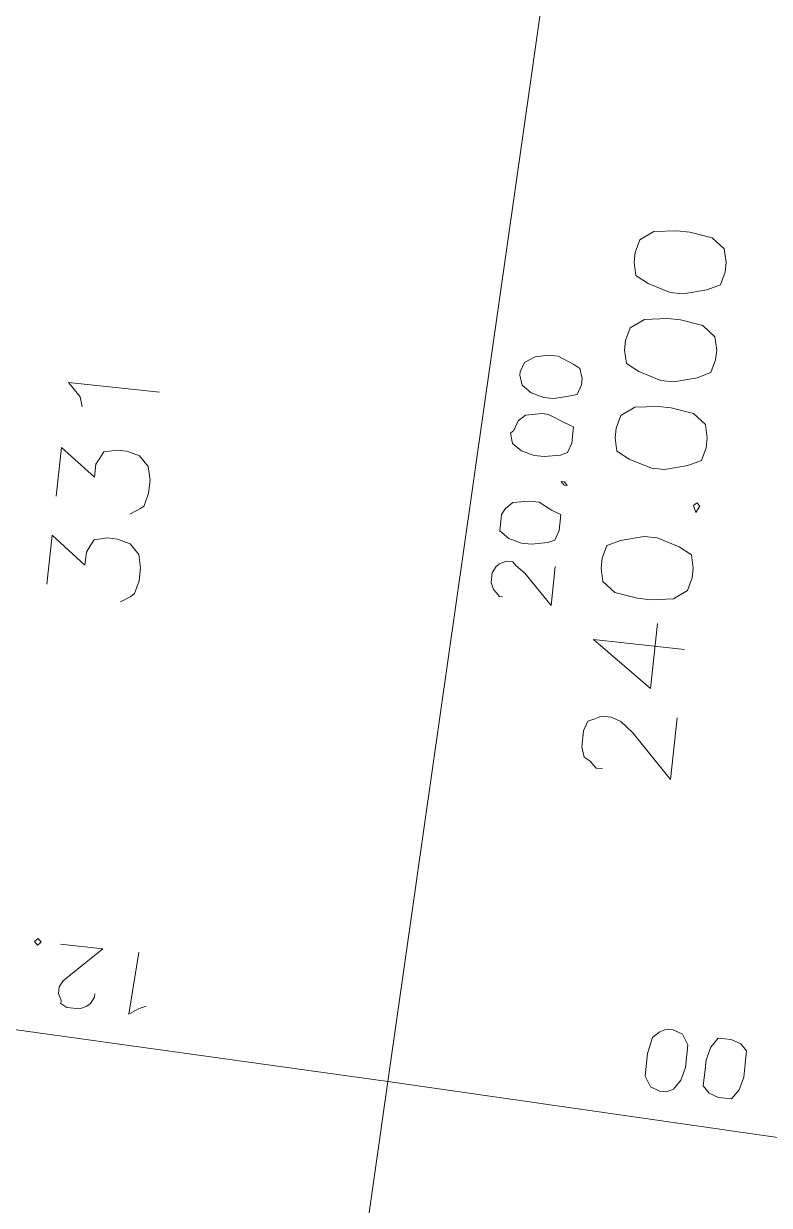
# Model space of a CAD drawing. Header units: metres. Extents: x -977055 to 805873, y -1033982 to 242021.
# Drawn here: x 2692.39 to 2704.51, y 856.24 to 875.44 of the extents above; entities that cross this region are included whole.
import ezdxf

# ---------------------------------------------------------------- set-up
doc = ezdxf.new("R2010")
doc.units = ezdxf.units.M
for name, color, linetype in [('PDF_areas por lote', 7, 'Continuous'), ('PDF_COTAS', 7, 'Continuous'), ('PDF_LOTES', 7, 'Continuous'), ('PDF_No. lotes', 7, 'Continuous')]:
    doc.layers.add(name, color=color, linetype=linetype)

# ---------------------------------------------------------------- blocks, each defined once
blk = doc.blocks.new('CALLE')
at = {"layer": 'PDF_areas por lote', "lineweight": 9}
for points in [[(-129.421152, -233.9064), (-129.421152, -233.821728), (-129.33648, -233.737056), (-129.294144, -233.652384), (-129.167136, -233.610048), (-128.955456, -233.610048), (-128.828448, -233.652384), (-128.786112, -233.737056), (-128.743776, -233.821728), (-128.743776, -233.948736), (-128.786112, -234.075744), (-128.91312, -234.245088), (-129.463488, -234.795456), (-128.659104, -234.795456)], [(-127.770048, -234.795456), (-127.770048, -233.610048), (-128.320416, -234.414432), (-127.473696, -234.414432)]]:
    blk.add_lwpolyline(points, dxfattribs=at)
for points in [[(-126.838656, -233.610048), (-127.008, -233.652384), (-127.135008, -233.821728), (-127.177344, -234.11808), (-127.177344, -234.287424), (-127.135008, -234.583776), (-127.008, -234.75312), (-126.838656, -234.795456), (-126.711648, -234.795456), (-126.542304, -234.75312), (-126.457632, -234.583776), (-126.37296, -234.287424), (-126.37296, -234.11808), (-126.457632, -233.821728), (-126.542304, -233.652384), (-126.711648, -233.610048)], [(-125.145216, -233.610048), (-125.31456, -233.652384), (-125.399232, -233.821728), (-125.483904, -234.11808), (-125.483904, -234.287424), (-125.399232, -234.583776), (-125.31456, -234.75312), (-125.145216, -234.795456), (-125.018208, -234.795456), (-124.848864, -234.75312), (-124.721856, -234.583776), (-124.67952, -234.287424), (-124.67952, -234.11808), (-124.721856, -233.821728), (-124.848864, -233.652384), (-125.018208, -233.610048)], [(-124.002144, -233.610048), (-124.171488, -233.652384), (-124.25616, -233.821728), (-124.340832, -234.11808), (-124.340832, -234.287424), (-124.25616, -234.583776), (-124.171488, -234.75312), (-124.002144, -234.795456), (-123.875136, -234.795456), (-123.705792, -234.75312), (-123.578784, -234.583776), (-123.536448, -234.287424), (-123.536448, -234.11808), (-123.578784, -233.821728), (-123.705792, -233.652384), (-123.875136, -233.610048)], [(-122.859072, -233.610048), (-123.028416, -233.652384), (-123.113088, -233.821728), (-123.19776, -234.11808), (-123.19776, -234.287424), (-123.113088, -234.583776), (-123.028416, -234.75312), (-122.859072, -234.795456), (-122.732064, -234.795456), (-122.56272, -234.75312), (-122.435712, -234.583776), (-122.393376, -234.287424), (-122.393376, -234.11808), (-122.435712, -233.821728), (-122.56272, -233.652384), (-122.732064, -233.610048)], [(-125.907264, -234.710784), (-125.991936, -234.75312), (-125.907264, -234.795456), (-125.864928, -234.75312)]]:
    blk.add_lwpolyline(points, close=True, dxfattribs=at)
at = {"layer": 'PDF_COTAS', "lineweight": 9}
for points in [[(-132.469344, -226.878624), (-132.427008, -226.92096), (-132.384672, -226.878624), (-132.427008, -226.836288)], [(-132.469344, -226.878624), (-132.427008, -226.92096), (-132.384672, -226.878624), (-132.427008, -226.836288)], [(-132.427008, -227.174976), (-132.427008, -227.725344), (-132.808032, -227.34432), (-132.892704, -227.259648), (-132.977376, -227.217312), (-133.062048, -227.217312), (-133.14672, -227.259648), (-133.189056, -227.259648), (-133.231392, -227.34432), (-133.231392, -227.513664), (-133.189056, -227.598336), (-133.14672, -227.640672), (-133.062048, -227.683008), (-133.019712, -227.683008), (-133.062048, -227.683008), (-133.14672, -227.640672), (-133.189056, -227.598336), (-133.231392, -227.513664), (-133.231392, -227.34432), (-133.189056, -227.259648), (-133.14672, -227.259648), (-133.062048, -227.217312), (-132.977376, -227.217312), (-132.892704, -227.259648), (-132.808032, -227.34432), (-132.427008, -227.725344)], [(-132.427008, -228.19104), (-133.231392, -228.148704), (-133.14672, -228.275712), (-133.104384, -228.360384), (-133.14672, -228.275712), (-133.231392, -228.148704)], [(-126.880992, -233.017344), (-127.389024, -233.017344), (-127.008, -232.63632), (-126.923328, -232.509312), (-126.880992, -232.466976), (-126.880992, -232.382304), (-126.923328, -232.297632), (-126.965664, -232.255296), (-127.050336, -232.21296), (-127.177344, -232.21296), (-127.262016, -232.255296), (-127.304352, -232.297632), (-127.346688, -232.339968), (-127.346688, -232.382304), (-127.346688, -232.339968), (-127.304352, -232.297632), (-127.262016, -232.255296), (-127.177344, -232.21296), (-127.050336, -232.21296), (-126.965664, -232.255296), (-126.923328, -232.297632), (-126.880992, -232.382304), (-126.880992, -232.466976), (-126.923328, -232.509312), (-127.008, -232.63632), (-127.389024, -233.017344)], [(-126.37296, -232.255296), (-126.499968, -232.255296), (-126.58464, -232.382304), (-126.626976, -232.551648), (-126.626976, -232.678656), (-126.58464, -232.890336), (-126.542304, -232.975008), (-126.415296, -233.017344), (-126.330624, -233.017344), (-126.203616, -233.017344), (-126.16128, -232.890336), (-126.076608, -232.720992), (-126.076608, -232.593984), (-126.118944, -232.382304), (-126.203616, -232.297632), (-126.288288, -232.255296)], [(-126.37296, -232.255296), (-126.499968, -232.255296), (-126.58464, -232.382304), (-126.626976, -232.551648), (-126.626976, -232.678656), (-126.58464, -232.890336), (-126.542304, -232.975008), (-126.415296, -233.017344), (-126.330624, -233.017344), (-126.203616, -233.017344), (-126.16128, -232.890336), (-126.076608, -232.720992), (-126.076608, -232.593984), (-126.118944, -232.382304), (-126.203616, -232.297632), (-126.288288, -232.255296)], [(-125.229888, -232.255296), (-125.356896, -232.297632), (-125.441568, -232.42464), (-125.483904, -232.593984), (-125.483904, -232.720992), (-125.441568, -232.932672), (-125.399232, -233.017344), (-125.272224, -233.05968), (-125.187552, -233.05968), (-125.060544, -233.05968), (-125.018208, -232.932672), (-124.933536, -232.720992), (-124.933536, -232.63632), (-124.975872, -232.42464), (-125.060544, -232.339968), (-125.187552, -232.297632)], [(-125.229888, -232.255296), (-125.356896, -232.297632), (-125.441568, -232.42464), (-125.483904, -232.593984), (-125.483904, -232.720992), (-125.441568, -232.932672), (-125.399232, -233.017344), (-125.272224, -233.05968), (-125.187552, -233.05968), (-125.060544, -233.05968), (-125.018208, -232.932672), (-124.933536, -232.720992), (-124.933536, -232.63632), (-124.975872, -232.42464), (-125.060544, -232.339968), (-125.187552, -232.297632)], [(-124.46784, -232.297632), (-124.594848, -232.339968), (-124.67952, -232.466976), (-124.721856, -232.63632), (-124.721856, -232.763328), (-124.67952, -232.932672), (-124.637184, -233.05968), (-124.510176, -233.102016), (-124.425504, -233.102016), (-124.298496, -233.05968), (-124.25616, -232.975008), (-124.171488, -232.763328), (-124.171488, -232.63632), (-124.213824, -232.466976), (-124.298496, -232.339968), (-124.425504, -232.297632)], [(-124.46784, -232.297632), (-124.594848, -232.339968), (-124.67952, -232.466976), (-124.721856, -232.63632), (-124.721856, -232.763328), (-124.67952, -232.932672), (-124.637184, -233.05968), (-124.510176, -233.102016), (-124.425504, -233.102016), (-124.298496, -233.05968), (-124.25616, -232.975008), (-124.171488, -232.763328), (-124.171488, -232.63632), (-124.213824, -232.466976), (-124.298496, -232.339968), (-124.425504, -232.297632)], [(-125.780256, -232.975008), (-125.822592, -233.017344), (-125.822592, -233.05968), (-125.780256, -233.017344)], [(-125.780256, -232.975008), (-125.822592, -233.017344), (-125.822592, -233.05968), (-125.780256, -233.017344)], [(-133.485408, -235.17648), (-133.443072, -235.261152), (-133.316064, -235.345824), (-133.14672, -235.38816), (-133.019712, -235.38816), (-132.850368, -235.38816), (-132.72336, -235.303488), (-132.681024, -235.17648), (-132.681024, -235.091808), (-132.72336, -235.007136), (-132.808032, -234.922464), (-133.019712, -234.880128), (-133.14672, -234.880128), (-133.316064, -234.880128), (-133.443072, -234.9648), (-133.485408, -235.091808)], [(-133.485408, -235.17648), (-133.443072, -235.261152), (-133.316064, -235.345824), (-133.14672, -235.38816), (-133.019712, -235.38816), (-132.850368, -235.38816), (-132.72336, -235.303488), (-132.681024, -235.17648), (-132.681024, -235.091808), (-132.72336, -235.007136), (-132.808032, -234.922464), (-133.019712, -234.880128), (-133.14672, -234.880128), (-133.316064, -234.880128), (-133.443072, -234.9648), (-133.485408, -235.091808)], [(-133.485408, -235.938528), (-133.485408, -236.0232), (-133.3584, -236.107872), (-133.189056, -236.150208), (-133.062048, -236.150208), (-132.850368, -236.150208), (-132.765696, -236.065536), (-132.72336, -235.938528), (-132.72336, -235.853856), (-132.72336, -235.769184), (-132.850368, -235.684512), (-133.019712, -235.642176), (-133.14672, -235.642176), (-133.3584, -235.642176), (-133.443072, -235.726848), (-133.485408, -235.853856)], [(-133.485408, -235.938528), (-133.485408, -236.0232), (-133.3584, -236.107872), (-133.189056, -236.150208), (-133.062048, -236.150208), (-132.850368, -236.150208), (-132.765696, -236.065536), (-132.72336, -235.938528), (-132.72336, -235.853856), (-132.72336, -235.769184), (-132.850368, -235.684512), (-133.019712, -235.642176), (-133.14672, -235.642176), (-133.3584, -235.642176), (-133.443072, -235.726848), (-133.485408, -235.853856)]]:
    blk.add_lwpolyline(points, close=True, dxfattribs=at)
at = {"layer": 'PDF_LOTES', "lineweight": 20}
for points in [[(-149.403744, -221.459616), (-149.742432, -231.027552), (-133.739424, -231.57792), (-133.443072, -221.967648)], [(-133.443072, -221.967648), (-133.739424, -231.57792), (-117.778752, -232.128288), (-117.440064, -222.518016)], [(-149.742432, -231.027552), (-150.08112, -240.637824), (-134.078112, -241.188192), (-133.739424, -231.57792)], [(-133.739424, -231.57792), (-134.078112, -241.188192), (-118.075104, -241.73856), (-117.778752, -232.128288)]]:
    blk.add_lwpolyline(points, close=True, dxfattribs=at)
at = {"layer": 'PDF_No. lotes', "lineweight": 20}
for points in [[(-127.812384, -226.4976), (-127.177344, -226.4976), (-127.516032, -226.963296), (-127.346688, -226.963296), (-127.262016, -227.005632), (-127.177344, -227.047968), (-127.135008, -227.217312), (-127.135008, -227.34432), (-127.177344, -227.513664), (-127.304352, -227.640672), (-127.473696, -227.683008), (-127.64304, -227.683008), (-127.812384, -227.640672), (-127.85472, -227.598336), (-127.939392, -227.471328)], [(-126.669312, -226.4976), (-126.034272, -226.4976), (-126.37296, -226.963296), (-126.203616, -226.963296), (-126.118944, -227.005632), (-126.034272, -227.047968), (-125.991936, -227.217312), (-125.991936, -227.34432), (-126.034272, -227.513664), (-126.16128, -227.640672), (-126.330624, -227.683008), (-126.499968, -227.683008), (-126.669312, -227.640672), (-126.711648, -227.598336), (-126.79632, -227.471328)], [(-125.483904, -226.70928), (-125.356896, -226.666944), (-125.187552, -226.4976), (-125.187552, -227.683008)]]:
    blk.add_lwpolyline(points, dxfattribs=at)

msp = doc.modelspace()

# ---------------------------------------------------------------- block references
at = {"xscale": 1.255773352820658, "yscale": 1.255773352820658, "zscale": 1.255773352820658, "rotation": 83.85573648860341}
msp.add_blockref('CALLE', (2427.15058, 1056.36283, 1015.371), dxfattribs=at)

doc.saveas('drawing.dxf')
